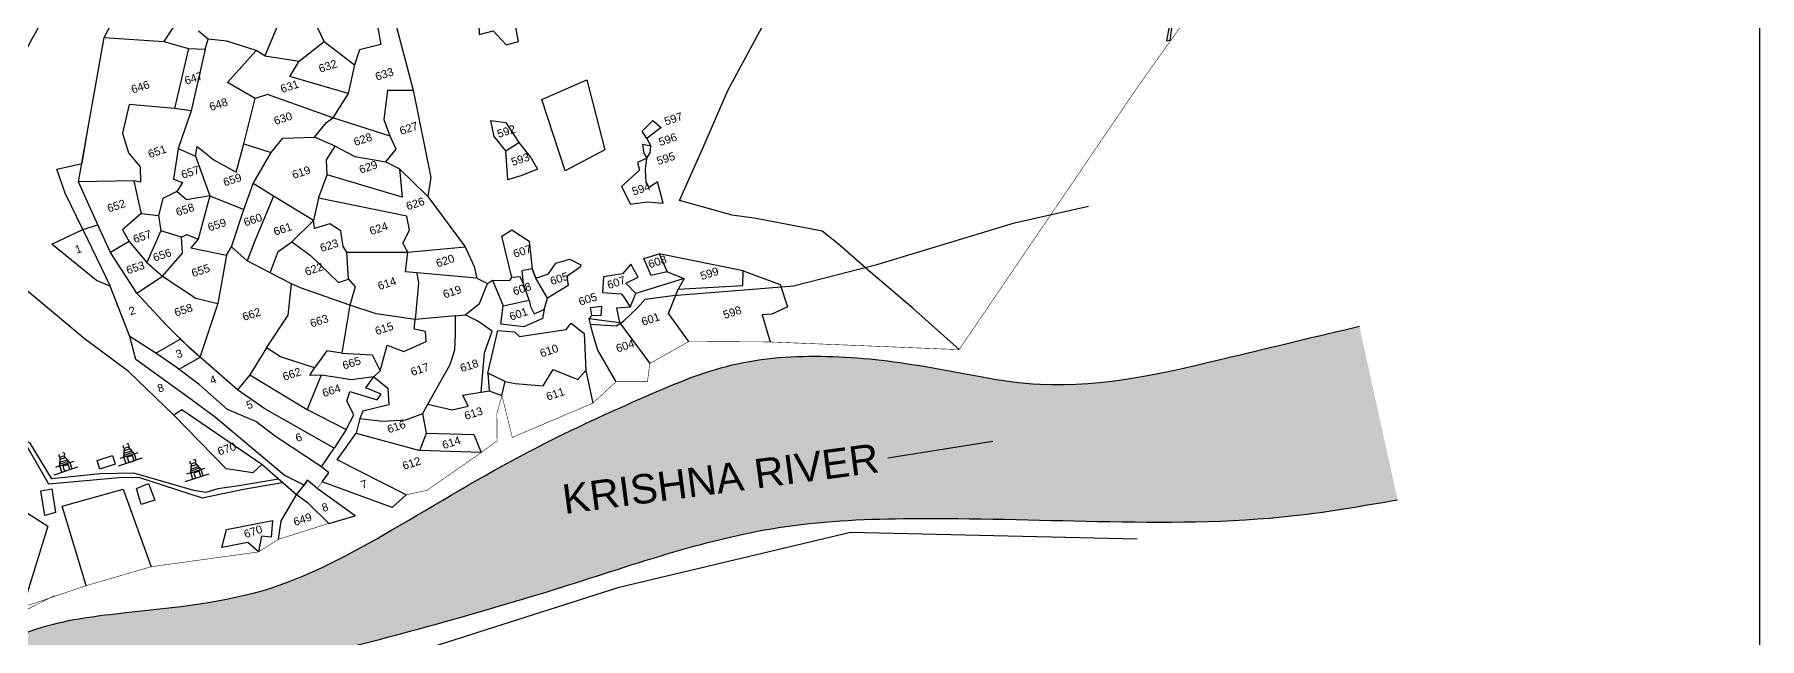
# Model space of a CAD drawing. Header units: millimetres. Extents: x 351621 to 362168, y 1842663 to 1850630.
# Drawn here: x 357461 to 362168, y 1845685 to 1847334 of the extents above; entities that cross this region are included whole.
import ezdxf

# ---------------------------------------------------------------- set-up
doc = ezdxf.new("R2010")
doc.units = ezdxf.units.MM
for name, color, linetype in [('Boundary', 5, 'Continuous'), ('Plot', 7, 'Continuous'), ('Plot NUmbers', 7, 'Continuous'), ('ROAD', 1, 'Continuous'), ('TEXT', 7, 'Continuous')]:
    doc.layers.add(name, color=color, linetype=linetype)
doc.styles.get("Standard").update_dxf_attribs({"font": 'arial.ttf'})
doc.dimstyles.get("Standard").update_dxf_attribs({"dimtxt": 0.18, "dimasz": 0.18, "dimexe": 0.18, "dimexo": 0.0625, "dimgap": 0.09, "dimtad": 0, "dimtih": 1, "dimtoh": 1, "dimdec": 4, "dimzin": 0, "dimdsep": 46, "dimtxsty": 'Standard', "dimcen": 0.09, "dimadec": 0, "dimazin": 0, "dimtfac": 1, "dimtdec": 4, "dimtofl": 0, "dimtmove": 0, "dimatfit": 3, "dimfxl": 1, "dimtolj": 1, "dimtzin": 0, "dimarcsym": 0})

# ---------------------------------------------------------------- blocks, each defined once
blk = doc.blocks.new('bbb')
at = {"layer": 'Plot'}
for points in [[(6.392, 11.869), (6.705, 11.869)], [(6.491, 11.951), (6.437, 11.951)], [(6.491, 11.951), (6.534, 12.055), (6.582, 12.055), (6.623, 11.951)], [(6.491, 11.869), (6.491, 11.951), (6.623, 11.951), (6.623, 11.869)], [(6.615, 11.971), (6.499, 11.971)], [(6.509, 11.995), (6.606, 11.995)], [(6.523, 12.028), (6.593, 12.028)], [(6.623, 11.951), (6.677, 11.951)]]:
    blk.add_lwpolyline(points, dxfattribs=at)
blk.add_lwpolyline([(6.529, 11.869), (6.596, 11.869), (6.596, 11.936), (6.529, 11.936)], close=True, dxfattribs=at)
for centre, radius, start, end in [((6.54, 12.072), 0.0183, 106.7092, 250.8657), ((6.58, 12.074), 0.0191, 276.859, 103.7821)]:
    blk.add_arc(centre, radius, start, end, dxfattribs=at)

msp = doc.modelspace()

# ---------------------------------------------------------------- hatches: boundary and pattern name
h = msp.add_hatch()
h.set_pattern_fill('DASH,_O', color=4, scale=10, angle=45)
h.set_pattern_definition([(45, (0, 0), (4e-15, 44.9012806), [31.75, -31.75])])
edge = h.paths.add_edge_path()
edge.add_spline(control_points=[(361076.2, 1846537.7), (360959.7, 1846509.9), (360673.7, 1846441.6), (360272, 1846343.9), (359906.5, 1846431.1), (359626.2, 1846463), (359364.1, 1846446.6), (359104.9, 1846337), (358799.5, 1846197.8), (358471.7, 1846000.5), (358112, 1845795), (357767.7, 1845763.5), (357429.4, 1845723.5), (357120.7, 1845527.6), (356878.5, 1845184.1), (356642.8, 1844860.9), (356577, 1844537.3), (356413.4, 1844254.3), (356158.3, 1843962.3), (355809.3, 1843724.2), (355510.9, 1843444.1), (355200.5, 1843074), (354927.1, 1842822.6), (354753.9, 1842663.4)], knot_values=[0, 0, 0, 0, 360.715034, 886.041313, 1206.901347, 1473.328415, 1733.5221, 1982.292082, 2311.144252, 2740.368539, 3133.375977, 3534.049936, 3762.994726, 4150.462336, 4579.066255, 5024.529372, 5329.772665, 5552.662472, 5997.96084, 6480.06685, 6814.590068, 7222.420498, 7927.215983, 7927.215983, 7927.215983, 7927.215983], degree=3, periodic=0)
edge.add_line((354753.9, 1842663.4), (355621.9, 1842663.4))
edge.add_spline(control_points=[(355621.9, 1842663.4), (355783.3, 1842864.2), (356092.1, 1843248.2), (356473.5, 1843795), (356843.4, 1844265.1), (357126.5, 1844722), (357440.8, 1845090.2), (357609.8, 1845399.6), (357885.4, 1845552.5), (358300, 1845654), (358873.3, 1845807.6), (359412, 1845999.6), (359909.6, 1846018.1), (360371, 1846001.9), (360816.6, 1846000.3), (361086.8, 1846047.5), (361180.5, 1846063.9)], knot_values=[0, 0, 0, 0, 772.881091, 1477.556531, 1998.878309, 2567.70876, 3081.308169, 3463.429081, 3579.981676, 4014.835943, 4735.72258, 5368.465177, 5711.954778, 6220.314607, 6757.105663, 7042.147457, 7042.147457, 7042.147457, 7042.147457], degree=3, periodic=0)
edge.add_line((361180.5, 1846063.9), (361076.2, 1846537.7))
h.paths.add_polyline_path([(358890, 1846000.3), (359792.9, 1846120.2), (359776.5, 1846243.2), (358873.7, 1846123.3)], flags=24)
h.paths.add_polyline_path([(356617.4, 1844206.5), (357135.8, 1844955.3), (357033.8, 1845025.9), (356515.3, 1844277.1)], flags=24)
h.paths.add_polyline_path([(355416.8, 1843182.6), (355298.6, 1843334.7), (355256.6, 1843302.2), (355374.9, 1843150)], flags=24)
h.paths.add_polyline_path([(359901.5, 1846277.1), (359998.9, 1846446.8), (359952.1, 1846473.6), (359854.7, 1846303.9)], flags=24)

# ---------------------------------------------------------------- linework, layer by layer
msp.add_lwpolyline([(351620.9, 1850630.1), (362168, 1850630.1), (362168, 1842663.4), (351620.9, 1842663.4)], close=True)
for points in [[(362168, 1850630.1), (362168, 1842663.4)], [(355694.2, 1842663.4), (357200.8, 1844696.5), (357405.1, 1844958.1), (357823.4, 1845467.9), (358417.8, 1845621.2), (359056.2, 1845825.6), (359687.4, 1845975.9), (360470.4, 1845957.4)]]:
    msp.add_lwpolyline(points)
at = {"color": 4}
for points in [[(354753.9, 1842663.4), (355259.6, 1843154.4), (355533.2, 1843456.8), (355777.8, 1843685), (356154.7, 1843985.6), (356446.8, 1844321.7), (356553.7, 1844517.3), (356649.7, 1844807), (356880.1, 1845188.3), (357151.9, 1845519.7), (357485.3, 1845717.1), (357710.9, 1845756), (358106, 1845823), (358459.3, 1845995), (358832.6, 1846206.9), (359130.3, 1846346.6), (359364.1, 1846431.8), (359623.2, 1846455.3), (359888.2, 1846428.2), (360205.3, 1846379.3), (360725.4, 1846453.7), (361076.2, 1846537.7)], [(355621.9, 1842663.4), (356099, 1843271.4), (356514.7, 1843840.4), (356826.3, 1844258.4), (357147.7, 1844727.7), (357455, 1845139.2), (357691.7, 1845439.2), (357792.2, 1845498.3), (358205.9, 1845632.1), (358900.4, 1845825.6), (359511.1, 1845991), (359853.9, 1846012.7), (360362.2, 1846004.8), (360898.8, 1846020.6), (361180.5, 1846063.9)]]:
    msp.add_spline(points, degree=3, dxfattribs=at)
at = {"layer": 'Boundary', "const_width": 1.44}
for points in [[(361187.3, 1848199.3), (360468.7, 1847186.8), (359984.2, 1846473.7), (359468.2, 1846494.7), (359246.8, 1846496), (359140.2, 1846435.8), (359133.9, 1846386.2), (359048.1, 1846386), (358984.9, 1846327.7), (358764.9, 1846234.1), (358736.9, 1846348.4), (358722.9, 1846299.9), (358723.6, 1846225.1), (358680.3, 1846192.9), (358532.6, 1846089.8), (358475.4, 1846077.5), (358436.9, 1846042.8), (358246.7, 1846113.3), (358233, 1846094.7), (358336, 1846020.1), (358264.6, 1845999.6), (358127.3, 1845955.9), (358072.1, 1845921.5), (357779.5, 1845881.1), (357602.4, 1845829.5), (357429.3, 1845770.8)], [(357443.5, 1845765.6), (357516.7, 1845803.1)]]:
    msp.add_lwpolyline(points, dxfattribs=at)
at = {"layer": 'Plot'}
for points in [[(357333.2, 1847087.3), (357451.1, 1847315.6), (357529.1, 1847454.5), (357578.7, 1847535.8), (357701.3, 1847768.8), (357819.1, 1847990), (357850.1, 1848028.8), (358012.3, 1848209.1), (358371.6, 1848654.1), (358641.3, 1848962.7), (358791, 1849321.2), (358977.3, 1849746.7), (358381.4, 1850397)], [(358246.7, 1846113.3), (358264, 1846137.7), (358244.3, 1846153.8), (358278.7, 1846204.9), (358090.2, 1846312.4), (358014.9, 1846363.8), (357886.4, 1846476.6), (357820.8, 1846541.7), (357741, 1846627.4), (357668.8, 1846739), (357634.6, 1846814.7), (357581.6, 1846931.8), (357629, 1847197.2), (357651.2, 1847326), (357725.3, 1847466.3), (357806, 1847594.5), (358005.7, 1847868.6), (358320.6, 1848208.4), (358661.9, 1848592.3), (358891.2, 1848840.5), (359010, 1849130.6), (359121.3, 1849416.2), (359194.5, 1849583.7), (359181.3, 1849899.3)], [(359984.2, 1846473.7), (359858.8, 1846585.7), (359743.1, 1846684), (359654.7, 1846761.3), (359610.8, 1846796.6), (359430, 1846831.6), (359364.8, 1846840.5), (359220.8, 1846881.1), (359284.6, 1847023.7), (359353.3, 1847181.4), (359513.2, 1847478.9), (359565.2, 1847566.4), (359583.2, 1847694.2), (359633.7, 1848025.8), (359672.3, 1848209), (359784.2, 1848150.9), (359844.8, 1848136.3), (359999.7, 1848103.3), (360080, 1848079.5), (360224.5, 1848242.8), (360313, 1848349.5), (360248, 1848595.4)], [(360080, 1848079.5), (360147.9, 1847841.4), (360277.3, 1847884.4), (360300.6, 1847810.4), (360219.1, 1847776.7), (360311.7, 1847777.2), (360335.7, 1847658.2), (360357.2, 1847564.7), (360381.3, 1847543.7), (360379.2, 1847524.3), (360437.7, 1847487), (360560.7, 1847374.7), (360549.7, 1847316.5), (360560.4, 1847318.5)], [(357967.5, 1847504.7), (357974.8, 1847661.6), (358087.2, 1847802), (358117.7, 1847833.5), (358187.2, 1847802.8), (358303.6, 1847671.4), (358335.6, 1847671.3), (358342.6, 1847597.7), (358349.5, 1847522), (358361.8, 1847459.9), (358380.7, 1847438.2), (358395.8, 1847367.2), (358406.3, 1847306.1), (358348.5, 1847292), (358334.3, 1847251.2), (358317.1, 1847172.6), (358275.8, 1847106.3)], [(358317.1, 1847172.6), (358157.6, 1847219.3), (358183.3, 1847261.3), (358251.7, 1847314.8), (358210.5, 1847401.3), (358205.3, 1847456.2), (358222.7, 1847597), (358303.6, 1847671.4)], [(358715.4, 1847473), (358712.1, 1847461.4), (358697.6, 1847438.4), (358711, 1847373.1), (358674.1, 1847362.3), (358674.8, 1847333.8), (358713.1, 1847344), (358748.3, 1847305.9), (358781.6, 1847315.1), (358769.1, 1847382.4), (358741, 1847384.7), (358742.4, 1847433.7), (358712.1, 1847461.4)], [(358158.9, 1847441.3), (358090, 1847275.2), (358066.1, 1847289.9)], [(357868, 1847396.6), (357814.6, 1847315.1)], [(358443.3, 1847374.8), (358494.4, 1847181.8), (358543, 1846943.8), (358534.8, 1846891.5), (358636.2, 1846754.4), (358661.3, 1846701), (358668.5, 1846668.6), (358697.2, 1846653.9), (358710.8, 1846663.5), (358758.6, 1846662.1), (358763.8, 1846670.6), (358736.6, 1846783.1), (358764, 1846801), (358811.1, 1846770.2), (358819, 1846694.4), (358828.9, 1846668.4), (358863.6, 1846681), (358883.9, 1846709.8), (358921.7, 1846720.6), (358952.2, 1846705.5), (358950.6, 1846698.4), (358913.8, 1846673.4), (358917.8, 1846648.3), (358861.5, 1846614.3), (358828.9, 1846668.4), (358819, 1846694.4), (358791.2, 1846689), (358794.4, 1846655.4), (358786.2, 1846672.5), (358763.8, 1846670.6)], [(360560.4, 1847318.5), (360568.8, 1847384.2)], [(357651.2, 1847326), (357814.6, 1847315.1), (357881.9, 1847296), (357927.1, 1847293.7), (357935.5, 1847321.3)], [(358530.7, 1846245.3), (358521.1, 1846299.6), (358534.2, 1846324.8), (358595.5, 1846433.1), (358608, 1846473.1), (358610.3, 1846515.4), (358609.6, 1846565.6), (358499.8, 1846556.1), (358394, 1846571), (358321.5, 1846595.1), (358187.2, 1846642.6), (358163, 1846652.9), (358104.5, 1846683.2), (358041.6, 1846716.3), (357998.8, 1846754), (358032.3, 1846856.2), (358058, 1846926.9), (358106.8, 1847012.1), (358139, 1847050.7), (358225.6, 1847054), (358258.2, 1847093.4), (358275.8, 1847106.3), (358097.5, 1847170.4), (358063.2, 1847158.9), (357988.4, 1847202.6), (358066.1, 1847289.9), (357986.2, 1847315.8), (357935.5, 1847321.3), (357908.7, 1847342.8)], [(357881.9, 1847296), (357843.2, 1847131.6), (357719.6, 1847142.9), (357701.1, 1847064.7), (357717.6, 1847010.6), (357750.1, 1846972.8), (357750.6, 1846931.2), (357732.6, 1846934.1), (357581.6, 1846931.8)], [(357927.1, 1847293.7), (357888.8, 1847125.9), (357853.4, 1847022.4), (357840.7, 1846939.4), (357865.1, 1846930.1), (357849.7, 1846905.4), (357811.7, 1846885.8), (357799.4, 1846839.6), (357805.9, 1846798.3), (357768.1, 1846711.9), (357810.8, 1846673.8), (357901.4, 1846613.9), (357962, 1846599.7), (357912.5, 1846452.5)], [(358090, 1847275.2), (358183.3, 1847261.3)], [(358251.7, 1847314.8), (358334.3, 1847251.2)], [(358431.8, 1847056.3), (358415.2, 1847101), (358425.7, 1847181.5), (358494.4, 1847181.8)], [(358845.8, 1847156.5), (358968.8, 1847210.1), (359017.3, 1847018.8), (358909.7, 1846961.5), (358845.8, 1847156.5)], [(357853.4, 1847022.4), (357900.2, 1847002.2), (357905.2, 1847028.1), (357950.6, 1846992), (358011.7, 1846958.5), (358032.6, 1847035.5), (358063.2, 1847158.9)], [(357888.8, 1847125.9), (357843.2, 1847131.6)], [(358281.8, 1847029.2), (358335.1, 1847000.9), (358419.7, 1846986.2), (358448.4, 1847021.2), (358431.8, 1847056.3), (358275.8, 1847106.3)], [(358706.7, 1847099.3), (358747.6, 1847093.4), (358782.9, 1847038.9), (358816.3, 1846996.7), (358833.5, 1846965.9), (358790.7, 1846949.1), (358752.9, 1846937.3), (358747.6, 1847016), (358715.6, 1847055), (358706.7, 1847099.3)], [(359119.5, 1847070), (359148.7, 1847098.7), (359170.9, 1847079.6), (359132.2, 1847049.8), (359119.5, 1847070)], [(358236.5, 1846887.3), (358260, 1846951), (358258, 1846992.2), (358281.8, 1847029.2), (358225.6, 1847054)], [(358747.6, 1847016), (358782.9, 1847038.9)], [(359132.2, 1847049.8), (359143.4, 1847029.4), (359120.4, 1847033.2), (359123.7, 1847010), (359132.3, 1846995.9), (359106.7, 1846984.9), (359112.1, 1846963.8), (359062.8, 1846919.3), (359087.4, 1846871), (359133.3, 1846877), (359176.3, 1846873.8), (359161.3, 1846931.6), (359138.6, 1846915.8), (359130.5, 1846929.6), (359128.4, 1846966.3), (359132.3, 1846995.9), (359141.2, 1847011.2), (359143.4, 1847029.4)], [(357900.2, 1847002.2), (357939.3, 1846893.7), (358032.3, 1846856.2)], [(358032.6, 1847035.5), (358106.8, 1847012.1)], [(358457.7, 1846967.3), (358464.8, 1846890.2), (358260, 1846951)], [(358419.7, 1846986.2), (358457.7, 1846967.3), (358534.8, 1846891.5)], [(357732.6, 1846934.1), (357745.5, 1846875.9), (357752.5, 1846845.2), (357701.7, 1846800.8), (357719.2, 1846768.8), (357768.1, 1846711.9)], [(357939.3, 1846893.7), (357876.4, 1846882.9), (357849.7, 1846905.4)], [(358480.3, 1846740.1), (358466.8, 1846764), (358484.9, 1846799.6), (358477.2, 1846837.9), (358236.5, 1846887.3), (358222.9, 1846826.3), (358113.8, 1846892.4), (358058, 1846926.9)], [(357939.3, 1846893.7), (357907.6, 1846774.8), (357888, 1846751.5), (357985.6, 1846731.7), (357998.8, 1846754)], [(358113.8, 1846892.4), (358062.3, 1846770.6), (358041.6, 1846716.3)], [(357752.5, 1846845.2), (357799.4, 1846839.6)], [(358104.5, 1846683.2), (358126.4, 1846741.2), (358163.8, 1846767.8), (358222.9, 1846826.3)], [(358163.8, 1846767.8), (358213.8, 1846731.7), (358290.7, 1846656.8), (358318.4, 1846666.4), (358313.6, 1846739.3), (358303.4, 1846755.3), (358297.5, 1846798.3), (358267.6, 1846816.7), (358225.4, 1846804.4), (358222.9, 1846826.3)], [(357719.2, 1846768.8), (357668.8, 1846739)], [(357741, 1846627.4), (357810.8, 1846673.8), (357864.8, 1846737.2), (357862.7, 1846780.7), (357805.9, 1846798.3)], [(357862.7, 1846780.7), (357876.6, 1846788), (357907.6, 1846774.8)], [(358264.6, 1845999.6), (358209.2, 1846054.1), (358176.3, 1846077.3), (358082, 1846159.8), (357863.3, 1846309.7), (357841.5, 1846294.6), (357717.9, 1846414.4), (357596.7, 1846504.1), (357344.7, 1846714.7), (357309.6, 1846674.2), (357251.8, 1846586.9), (357129.5, 1846357.3), (357093, 1846291.5), (357054.1, 1846233.8), (357088, 1846199.1), (357011.1, 1846137.9)], [(357985.6, 1846731.7), (357962, 1846599.7)], [(358313.6, 1846739.3), (358480.3, 1846740.1)], [(358504.5, 1846683.4), (358473.3, 1846686.1), (358480.3, 1846740.1), (358636.2, 1846754.4)], [(359187.5, 1846686.3), (359144, 1846676), (359124.2, 1846722.3), (359165.9, 1846735.5)], [(359395.1, 1846688.8), (359165.9, 1846735.5), (359187.5, 1846686.3), (359234.2, 1846668.2), (359217.6, 1846638.6)], [(358318.4, 1846666.4), (358336.7, 1846644.9), (358321.5, 1846595.1)], [(358668.5, 1846668.6), (358504.5, 1846683.4), (358508.7, 1846655.5), (358499.8, 1846556.1)], [(358710.8, 1846663.5), (358740.2, 1846593.2), (358811.5, 1846608.6), (358794.4, 1846655.4)], [(359234.2, 1846668.2), (359102.3, 1846627.3), (359074.6, 1846655), (359108.5, 1846671.5), (359088.1, 1846707.3), (359065.7, 1846680.5), (359014.3, 1846672.4), (359011.2, 1846629.2), (359062.5, 1846625.9), (359070.4, 1846616.2), (359086.9, 1846589.5), (359102.3, 1846627.3)], [(359246.8, 1846496), (359190.8, 1846572.1), (359217.6, 1846638.6), (359393.8, 1846649.2), (359395.1, 1846688.8), (359496, 1846651.1), (359515.6, 1846590.7), (359472.9, 1846570.6), (359446.7, 1846568.9), (359468.2, 1846494.7)], [(358321.5, 1846595.1), (358300.3, 1846464.3), (358258.9, 1846470.3), (358225, 1846423.9), (358132.5, 1846454.3), (358094.3, 1846478.2), (358153.2, 1846568.1), (358163, 1846652.9)], [(358609.6, 1846565.6), (358636.1, 1846568.6), (358675.7, 1846599.3), (358697.2, 1846653.9)], [(358680.4, 1846357.6), (358689.5, 1846464.7), (358710.2, 1846523.7), (358670.7, 1846551.2), (358636.1, 1846568.6)], [(358851.6, 1846583.1), (358847.8, 1846558.3), (358796.9, 1846535.7), (358733.7, 1846543.2), (358740.2, 1846593.2)], [(358811.5, 1846608.6), (358814.7, 1846591.4), (358825, 1846571.8), (358851.6, 1846583.1), (358861.5, 1846614.3)], [(358974.4, 1846558.6), (358982.4, 1846566.5), (358978.2, 1846589), (359008.4, 1846592.4), (359006.8, 1846566), (358982.4, 1846566.5)], [(359086.9, 1846589.5), (359049.4, 1846586.9), (359057.5, 1846547.7)], [(358404.7, 1846416.2), (358423.6, 1846485.7), (358469.1, 1846469), (358530.4, 1846496), (358528, 1846523.1), (358497.6, 1846529.8), (358499.8, 1846556.1)], [(358745.4, 1846386.3), (358698.4, 1846409.8), (358725.8, 1846525.6)], [(358725.8, 1846525.6), (358770.8, 1846522.4), (358785.1, 1846510), (358912.3, 1846529.1), (358926, 1846545.5), (358960.8, 1846517.5), (358965.9, 1846417)], [(359048.1, 1846386), (358998.1, 1846472.5), (358983.6, 1846520.8), (358974.4, 1846558.6), (359057.5, 1846547.7), (359140.2, 1846435.8)], [(358094.3, 1846478.2), (358049.3, 1846405), (358014.9, 1846363.8)], [(358300.3, 1846464.3), (358382.6, 1846459.7), (358404.7, 1846416.2), (358387.2, 1846399.4)], [(358049.3, 1846405), (358205.3, 1846310.1), (358312, 1846255.5), (358278.7, 1846204.9)], [(358243.8, 1846403.8), (358205.3, 1846310.1)], [(358312, 1846255.5), (358332.8, 1846295.5), (358313.4, 1846333.5), (358321.8, 1846359.1), (358396.4, 1846336.8), (358406.8, 1846352.3), (358365.6, 1846369.8), (358387.2, 1846399.4), (358325.3, 1846391.4), (358292.5, 1846396.9), (358243.8, 1846403.8), (358212.7, 1846403.2), (358225, 1846423.9)], [(358387.2, 1846399.4), (358425.7, 1846368.8), (358428.4, 1846323.4), (358357.3, 1846306.2), (358349.4, 1846285.6), (358412.2, 1846278.4), (358474.6, 1846282.3), (358521.1, 1846299.6)], [(358534.2, 1846324.8), (358600.5, 1846309.5), (358645, 1846319.1), (358630.2, 1846349.4), (358680.4, 1846357.6), (358701.8, 1846360.8), (358736.9, 1846348.4), (358745.4, 1846386.3), (358772.4, 1846381), (358849, 1846375.3), (358876.2, 1846419.7), (358943.5, 1846392.4), (358965.9, 1846417), (358984.9, 1846327.7)], [(358698.4, 1846409.8), (358701.8, 1846360.8)], [(358082, 1846159.8), (358057, 1846137), (357984.3, 1846148.1), (357841.5, 1846294.6)], [(358349.4, 1846285.6), (358339, 1846245.6)], [(358475.4, 1846077.5), (358286.9, 1846173), (358339, 1846245.6), (358512.6, 1846198.1), (358530.7, 1846245.3), (358659.8, 1846242.3), (358680.3, 1846192.9), (358512.6, 1846198.1)], [(357166.6, 1845857), (357314.9, 1846108.7), (357498, 1845992.2), (357429.3, 1845770.8)], [(357740, 1846094.9), (357772.3, 1846108.2), (357789.3, 1846062.7), (357752.6, 1846050.7), (357740, 1846094.9)], [(358176.3, 1846077.3), (358196.8, 1846103.4), (358206.1, 1846117.4)], [(358233, 1846094.7), (358206.1, 1846117.4)], [(357478.5, 1846088.5), (357508.5, 1846094), (357519.1, 1846029.6), (357489.5, 1846021), (357478.5, 1846088.5)], [(357602.4, 1845829.5), (357536.9, 1846046.1), (357703.7, 1846092.9), (357779.5, 1845881.1)], [(358127.3, 1845955.9), (358134.4, 1846006.8), (358176.3, 1846077.3)], [(357985.6, 1845983.2), (358110.3, 1846007.1), (358106.8, 1845961.7), (358080.9, 1845964.7), (358072.1, 1845921.5), (358043.8, 1845947.1), (357972.3, 1845933.3), (357985.6, 1845983.2)]]:
    msp.add_lwpolyline(points, dxfattribs=at)
msp.add_lwpolyline([(357632, 1846170.8), (357674, 1846184.8), (357681.8, 1846161.3), (357639.8, 1846147.3)], close=True, dxfattribs=at)
at = {"layer": 'ROAD'}
for points in [[(357593.1, 1846801.7), (357545.4, 1846900.5), (357522.7, 1846966.4), (357591.7, 1846982.2), (357610.7, 1847096.5), (357610.7, 1847096.5), (357610.7, 1847096.5), (357610.7, 1847096.5)], [(358977, 1846543.3), (359048.4, 1846538.7), (359068.3, 1846551.7), (359106.6, 1846588.2), (359127.4, 1846611.9), (359202.9, 1846621.3), (359398, 1846637.1), (359532.6, 1846647.4), (359762.9, 1846707.2), (360135.7, 1846820.2), (360337.5, 1846865)], [(357593.1, 1846801.7), (357634.6, 1846814.7)], [(358264.6, 1845999.6), (358336, 1846020.1), (358233, 1846094.7), (358206.1, 1846117.4), (358196.8, 1846103.4), (358142.5, 1846131.5), (357955, 1846288.7), (357888.4, 1846337.4), (357737.9, 1846447.2), (357721.5, 1846509.5), (357667.8, 1846647.1), (357630.9, 1846662.2), (357509, 1846761.2), (357593.1, 1846801.7), (357667.8, 1846647.1)], [(358475.4, 1846077.5), (358436.9, 1846042.8), (358246.7, 1846113.3), (358264, 1846137.7), (358244.3, 1846153.8), (358119.2, 1846237), (358065, 1846277.5), (357987.9, 1846310.3), (357910.5, 1846378.3), (357847.5, 1846426.1), (357792.7, 1846464.1), (357721.5, 1846509.5)], [(357792.7, 1846464.1), (357858.5, 1846502.2), (357914.5, 1846452.7), (357853.4, 1846418.3)], [(358126.9, 1846120.5), (358018.8, 1846101.7), (357961.7, 1846094), (357928.7, 1846083.8), (357896.3, 1846089.4), (357732.1, 1846136.8), (357640.6, 1846134.4), (357508.6, 1846121.1), (357449.4, 1846218.6), (357296.6, 1846289), (357151.6, 1846358.4), (357075.4, 1846343.6)], [(357076.2, 1846332.4), (357148.7, 1846348.2), (357440.3, 1846210), (357499.5, 1846107.2), (357692.8, 1846125.1), (357745.3, 1846125.2), (357918.5, 1846069.5), (358031.4, 1846093), (358136.7, 1846110.6)]]:
    msp.add_lwpolyline(points, dxfattribs=at)

# ---------------------------------------------------------------- block references
at = {"layer": 'Plot', "xscale": 218.393666922118, "yscale": 218.3936669221732, "zscale": 218.3936669221164, "rotation": 18.37535767775559}
for p in [(357007.5, 1843232.3), (357183, 1843256.5), (357365, 1843213.6)]:
    msp.add_blockref('bbb', p, dxfattribs=at)

# ---------------------------------------------------------------- texts
at = {"layer": 'Plot NUmbers'}
for s, height, p in [('647', 21.84, (357874.6, 1847196.3)), ('632', 21.84, (358241, 1847229.2)), ('633', 21.84, (358395.3, 1847207.3)), ('646', 21.84, (357729.4, 1847172.4)), ('631', 21.84, (358136.7, 1847173.9)), ('648', 21.84, (357942.6, 1847124.9)), ('630', 21.84, (358118.5, 1847086.5)), ('627', 21.84, (358461.8, 1847059.5)), ('592', 21.84, (358727.8, 1847051.1)), ('597', 21.84, (359184, 1847085.5)), ('628', 21.84, (358336.4, 1847029.2)), ('596', 21.84, (359168.4, 1847029)), ('651', 21.84, (357775.3, 1846996.2)), ('593', 21.84, (358766.2, 1846974.6)), ('595', 21.84, (359163.2, 1846977.1)), ('657', 21.84, (357865.7, 1846939.7)), ('659', 21.84, (357980.4, 1846919.1)), ('619', 21.84, (358168.3, 1846939.4)), ('629', 21.84, (358351.2, 1846953.7)), ('594', 21.84, (359095.8, 1846894.1)), ('652', 21.84, (357663.8, 1846847.8)), ('658', 21.84, (357851.3, 1846837.6)), ('626', 21.84, (358479.6, 1846853.7)), ('659', 21.84, (357938.4, 1846796.2)), ('660', 21.84, (358036.4, 1846809.9)), ('661', 21.84, (358117.8, 1846784.4)), ('624', 21.84, (358379.7, 1846785.9)), ('1', 21.8, (357576.2, 1846735.1)), ('657', 21.84, (357734.6, 1846764)), ('623', 21.84, (358244.6, 1846739.7)), ('607', 21.84, (358771.7, 1846723.9)), ('653', 21.84, (357715.9, 1846679.1)), ('656', 21.84, (357788.9, 1846713.7)), ('622', 21.84, (358203.2, 1846675.1)), ('620', 21.84, (358561.1, 1846697.9)), ('608', 21.84, (359140.1, 1846695.4)), ('655', 21.84, (357894, 1846671.2)), ('614', 21.84, (358402.2, 1846636)), ('605', 21.84, (358872.4, 1846649.3)), ('607', 21.84, (359028.1, 1846638.6)), ('599', 21.84, (359282.1, 1846663.2)), ('619', 21.84, (358580.1, 1846613.2)), ('608', 21.84, (358770.8, 1846621.6)), ('605', 21.84, (358950.3, 1846593.1)), ('2', 21.8, (357723.1, 1846566.9)), ('658', 21.84, (357847, 1846563.6)), ('662', 21.84, (358032.7, 1846551.8)), ('663', 21.84, (358217.4, 1846533.9)), ('601', 21.84, (358761.3, 1846552.6)), ('601', 21.84, (359121.6, 1846538.5)), ('598', 21.84, (359344.4, 1846557.1)), ('615', 21.84, (358394.7, 1846513)), ('3', 21.8, (357851.4, 1846449.5)), ('610', 21.84, (358844.7, 1846452.5)), ('604', 21.84, (359052.1, 1846465.6)), ('665', 21.84, (358305.8, 1846419)), ('617', 21.84, (358492.1, 1846401.6)), ('618', 21.84, (358626.8, 1846411.9)), ('8', 21.8, (357800.9, 1846356.1)), ('4', 21.8, (357943.6, 1846378.6)), ('662', 21.84, (358142.7, 1846388.5)), ('5', 21.8, (358043.3, 1846310.5)), ('664', 21.84, (358250.8, 1846343.7)), ('611', 21.84, (358861.7, 1846334.3)), ('613', 21.84, (358638.3, 1846281.5)), ('6', 21.8, (358177.5, 1846221.2)), ('616', 21.84, (358428, 1846245.1)), ('670', 21.84, (357965.2, 1846184.7)), ('614', 21.84, (358578, 1846201.7)), ('612', 21.84, (358469.3, 1846145.1)), ('7', 21.8, (358355.7, 1846093.2)), ('8', 21.8, (358249.5, 1846030.5)), ('649', 21.84, (358171.9, 1845992.1)), ('670', 21.84, (358037, 1845958.8))]:
    msp.add_text(s, height=height, rotation=18.3754, dxfattribs=at).set_placement(p)
at = {"layer": 'TEXT', "color": 4}
msp.add_text('KRISHNA RIVER', height=80, rotation=7.5668, dxfattribs=at).set_placement((358907.6, 1846024.9))

# ---------------------------------------------------------------- leaders
at = {"color": 4}
msp.add_leader([(360076.1, 1846222.6), (359790.1, 1846177.2)], dimstyle='Standard', override={"dimasz": 100, "dimgap": 0.09, "dimtad": 0}, dxfattribs=at)

doc.saveas('drawing.dxf')
